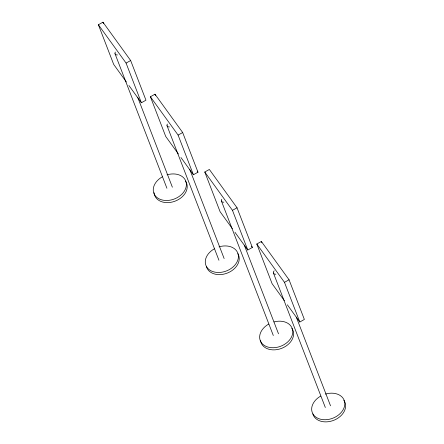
<?xml version="1.0" encoding="UTF-8"?>
<svg xmlns="http://www.w3.org/2000/svg" width="444" height="444" viewBox="0 0 444 444"><rect width="100%" height="100%" fill="white"/><g stroke="black" fill="none" stroke-linecap="round" stroke-linejoin="round"><path stroke-width="0.67" d="M126.357 81.962L113.703 64.441L98.39 24.764L102.964 22.2L130.653 60.523L145.959 100.2L141.386 102.764L128.932 85.526M141.386 102.764L126.079 63.087L130.653 60.523M178.377 153.963L165.717 136.441L150.405 96.764L154.984 94.2L182.667 132.523L197.98 172.2L193.406 174.764L180.952 157.526M193.406 174.764L178.094 135.087L182.667 132.523M232.351 228.666L220.085 211.694L204.778 172.017L209.352 169.453L237.035 207.775L252.347 247.458L247.774 250.016L234.97 232.295M247.774 250.016L232.462 210.339L237.035 207.775M284.365 300.666L272.105 283.694L256.793 244.017L261.366 241.453L289.055 279.776L304.368 319.452L299.794 322.017L287.335 304.778M299.794 322.017L284.482 282.34L289.055 279.776M98.39 24.764L126.079 63.087M150.405 96.764L178.094 135.087M204.778 172.017L232.462 210.339M256.793 244.017L284.482 282.34M197.175 171.09L197.98 172.2M251.548 246.342L252.347 247.458M296.326 317.171L330.525 405.805M261.366 241.453L261.86 242.735M273.404 272.943L325.33 407.509M244.305 245.171L278.51 333.805M221.384 200.943L273.31 335.509M189.688 169.275L224.142 258.552M154.984 94.2L155.478 95.482M167.016 125.691L218.942 260.256M137.673 97.275L172.372 187.202M102.964 22.2L103.458 23.482M114.996 53.691L166.922 188.256M275.857 274.192A2.736 2.02 -21.1 0 1 273.498 273.188A2.736 2.02 -21.1 0 1 274.226 270.829M343.839 400.31A17.088 12.621 -21.1 0 1 334.565 419.974A17.088 12.621 -21.1 0 1 312.831 413.913M325.413 394.094A17.088 12.621 -21.1 0 1 344.283 407.115A17.088 12.621 -21.1 0 1 317.843 418.281A17.088 12.621 -21.1 0 1 320.729 396.076M291.825 328.31A17.088 12.621 -21.1 0 1 281.724 348.318A17.088 12.621 -21.1 0 1 260.545 340.615M274.009 321.922A17.088 12.621 -21.1 0 1 292.152 335.448A17.088 12.621 -21.1 0 1 265.662 346.209A17.088 12.621 -21.1 0 1 268.709 324.076M223.843 202.198A2.736 2.02 -21.1 0 1 221.761 199.312M169.475 126.94A2.736 2.02 -21.1 0 1 167.388 124.059M117.455 54.945A2.736 2.02 -21.1 0 1 115.373 52.059M167.011 174.842A17.088 12.621 -21.1 0 1 185.875 187.862A17.088 12.621 -21.1 0 1 159.435 199.034A17.088 12.621 -21.1 0 1 162.326 176.823M185.437 181.058A17.088 12.621 -21.1 0 1 174.914 201.226A17.088 12.621 -21.1 0 1 154.096 192.69M219.031 246.842A17.088 12.621 -21.1 0 1 237.895 259.862A17.088 12.621 -21.1 0 1 211.455 271.029A17.088 12.621 -21.1 0 1 214.341 248.823M237.823 253.613A17.088 12.621 -21.1 0 1 227.766 272.899A17.088 12.621 -21.1 0 1 206.449 266.661"/></g></svg>
